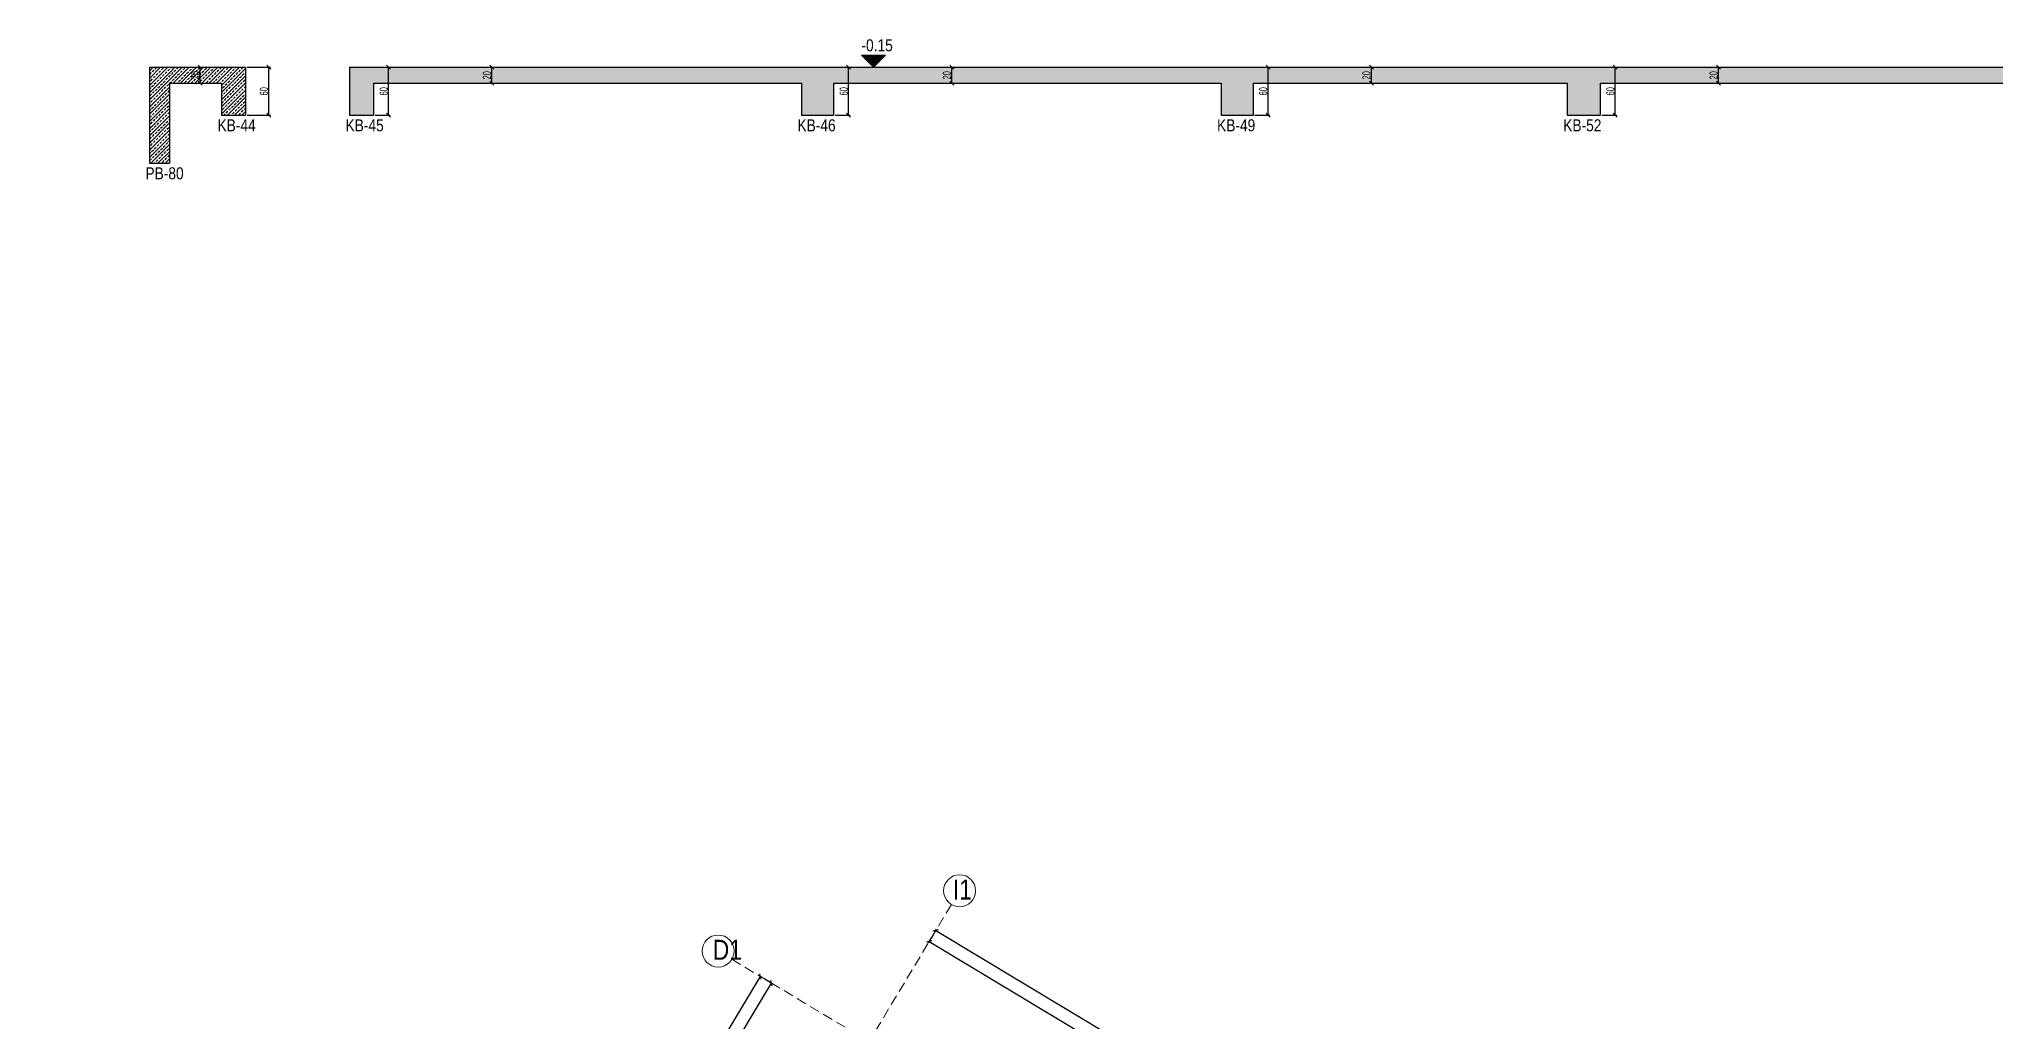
# Model space of a CAD drawing. Header units: millimetres. Extents: x 2068 to 9186, y 624 to 4235.
# Drawn here: x 2415 to 4861, y 3006 to 4235 of the extents above; entities that cross this region are included whole.
import ezdxf

# ---------------------------------------------------------------- set-up
doc = ezdxf.new("R2010")
doc.units = ezdxf.units.MM
doc.linetypes.add('DASHED', pattern=[19.05, 12.7, -6.35])
for name, color, linetype, lineweight in [('AKS BALONU (BEYKENT)', 7, 'Continuous', 20), ('AKS CIZGISI (BEYKENT)', 252, 'DASHED', 20), ('AKS NO (BEYKENT)', 3, 'Continuous', 20), ('AKS OLCU (BEYKENT)', 200, 'Continuous', 20), ('DOSEME SINIRI (BEYKENT)', 2, 'Continuous', 30), ('KIRIS ISMI (BEYKENT)', 40, 'Continuous', 20), ('KOT CIZGI (BEYKENT)', 120, 'Continuous', 20), ('KOT YAZI (BEYKENT)', 7, 'Continuous', 20), ('OLCU (BEYKENT)', 14, 'Continuous', 20), ('PERDE ISMI (BEYKENT)', 240, 'Continuous', 20), ('TARAMA (BEYKENT)', 252, 'Continuous', 25)]:
    doc.layers.add(name, color=color, linetype=linetype, lineweight=lineweight)
doc.styles.add('DSMOLC-50', font='bahnschrift light condensed', dxfattribs={"width": 0.75, "height": 10})
doc.styles.add('KLNOLC-25', font='bahnschrift light condensed', dxfattribs={"width": 0.75, "height": 10})
doc.styles.add('KOT (BEYKENT)', font='')
doc.styles.add('YAZI (BEYKENT)', font='')
doc.styles.get('KOT (BEYKENT)').set_extended_font_data('Bahnschrift Light Condensed')
doc.styles.get('YAZI (BEYKENT)').set_extended_font_data('Bahnschrift Light Condensed')
doc.dimstyles.new('DSMOLC-50', dxfattribs={"dimtxt": 10, "dimasz": 5, "dimexe": 2, "dimexo": 2, "dimgap": 1, "dimtad": 1, "dimdec": 1, "dimrnd": 0.5, "dimzin": 12, "dimdsep": 46, "dimtxsty": 'DSMOLC-50', "dimblk": 'OBLIQUE', "dimblk1": 'OBLIQUE', "dimblk2": 'OBLIQUE', "dimcen": 0, "dimclrt": 7, "dimadec": 0, "dimazin": 0, "dimtfac": 1, "dimtdec": 4, "dimtix": 1, "dimtmove": 2, "dimatfit": 3, "dimfxl": 1, "dimtzin": 0, "dimarcsym": 0})
pattern_1 = [(45, (900.76, -61.697), (-4.490128, 4.490128), []), (45, (905.25, -61.697), (-4.490128, 4.490128), [3.175, -1.5875])]

# ---------------------------------------------------------------- blocks, each defined once
blk = doc.blocks.new('_Oblique')
at = {"color": 0, "linetype": 'ByBlock', "lineweight": -2}
blk.add_line((-0.5, -0.5), (0.5, 0.5), dxfattribs=at)
blk = doc.blocks.new('*D122')
at = {"layer": 'AKS OLCU (BEYKENT)', "color": 0, "lineweight": -2, "transparency": 16777216}
for p, q in [((3321.7, 3059.8), (3332, 3053.6)), ((3050.8, 2589.2), (3330.2, 3054.6)), ((3042.2, 2594.4), (3052.5, 2588.2))]:
    blk.add_line(p, q, dxfattribs=at)
at = {"layer": 'DEFPOINTS', "color": 0, "transparency": 16777216}
for p in [(3320, 3060.8), (3330.2, 3054.6), (3040.5, 2595.4)]:
    blk.add_point(p, dxfattribs=at)
at = {"layer": 'AKS OLCU (BEYKENT)', "color": 0, "lineweight": -2, "transparency": 16777216, "xscale": 5, "yscale": 5, "zscale": 5}
for p, rotation in [((3330.2, 3054.6), 59.02034631145669), ((3050.8, 2589.2), 239.0203463114567)]:
    blk.add_blockref('_Oblique', p, dxfattribs=dict(at, rotation=rotation))
at = {"layer": 'AKS OLCU (BEYKENT)', "color": 7, "transparency": 16777216, "insert": (3185.3, 2825.1), "char_height": 10, "attachment_point": 5, "rotation": 59.0203, "style": 'DSMOLC-50'}
blk.add_mtext('543', dxfattribs=at)
blk = doc.blocks.new('*D123')
at = {"layer": 'AKS OLCU (BEYKENT)', "color": 0, "lineweight": -2, "transparency": 16777216}
for p, q in [((2416.5, 1563.7), (3316.5, 3062.9)), ((3318.2, 3061.8), (3314.8, 3063.9)), ((2418.2, 1562.7), (2414.8, 1564.8))]:
    blk.add_line(p, q, dxfattribs=at)
at = {"layer": 'DEFPOINTS', "color": 0, "transparency": 16777216}
for p in [(3316.5, 3062.9), (3320, 3060.8), (2419.9, 1561.7)]:
    blk.add_point(p, dxfattribs=at)
at = {"layer": 'AKS OLCU (BEYKENT)', "color": 0, "lineweight": -2, "transparency": 16777216, "xscale": 5, "yscale": 5, "zscale": 5}
for p, rotation in [((3316.5, 3062.9), 59.02034631145669), ((2416.5, 1563.7), 239.0203463114567)]:
    blk.add_blockref('_Oblique', p, dxfattribs=dict(at, rotation=rotation))
at = {"layer": 'AKS OLCU (BEYKENT)', "color": 7, "transparency": 16777216, "insert": (2861.3, 2316.5), "char_height": 10, "attachment_point": 5, "rotation": 59.0203, "style": 'DSMOLC-50'}
blk.add_mtext('1748.5', dxfattribs=at)
blk = doc.blocks.new('*D124')
at = {"layer": 'AKS OLCU (BEYKENT)', "color": 0, "lineweight": -2, "transparency": 16777216}
for p, q in [((3532.4, 3115.1), (3526.2, 3104.8)), ((3527.3, 3106.6), (3988.5, 2829.6)), ((3993.7, 2838.2), (3987.5, 2827.9))]:
    blk.add_line(p, q, dxfattribs=at)
at = {"layer": 'DEFPOINTS', "color": 0, "transparency": 16777216}
for p in [(3533.4, 3116.9), (3994.7, 2839.9), (3988.5, 2829.6)]:
    blk.add_point(p, dxfattribs=at)
at = {"layer": 'AKS OLCU (BEYKENT)', "color": 0, "lineweight": -2, "transparency": 16777216, "xscale": 5, "yscale": 5, "zscale": 5}
for p, rotation in [((3527.3, 3106.6), 149.019697985541), ((3988.5, 2829.6), 329.019697985541)]:
    blk.add_blockref('_Oblique', p, dxfattribs=dict(at, rotation=rotation))
at = {"layer": 'AKS OLCU (BEYKENT)', "color": 7, "transparency": 16777216, "insert": (3761, 2973.3), "char_height": 10, "attachment_point": 5, "rotation": 329.0197, "style": 'DSMOLC-50'}
blk.add_mtext('538', dxfattribs=at)
blk = doc.blocks.new('*D127')
at = {"layer": 'AKS OLCU (BEYKENT)', "color": 0, "lineweight": -2, "transparency": 16777216}
for p, q in [((3534.5, 3118.6), (3536.5, 3122)), ((3535.5, 3120.3), (5258.7, 2085.7)), ((5257.7, 2083.9), (5259.8, 2087.4))]:
    blk.add_line(p, q, dxfattribs=at)
at = {"layer": 'DEFPOINTS', "color": 0, "transparency": 16777216}
for p in [(3533.4, 3116.9), (5256.7, 2082.2), (5258.7, 2085.7)]:
    blk.add_point(p, dxfattribs=at)
at = {"layer": 'AKS OLCU (BEYKENT)', "color": 0, "lineweight": -2, "transparency": 16777216, "xscale": 5, "yscale": 5, "zscale": 5}
for p, rotation in [((3535.5, 3120.3), 149.019697985541), ((5258.7, 2085.7), 329.019697985541)]:
    blk.add_blockref('_Oblique', p, dxfattribs=dict(at, rotation=rotation))
at = {"layer": 'AKS OLCU (BEYKENT)', "color": 7, "transparency": 16777216, "insert": (4400.3, 2608.2), "char_height": 10, "attachment_point": 5, "rotation": 329.0197, "style": 'DSMOLC-50'}
blk.add_mtext('2010', dxfattribs=at)
blk = doc.blocks.new('*D133')
at = {"layer": 'DEFPOINTS', "color": 0, "transparency": 16777216}
for p in [(2602.3, 4199.3), (2616.2, 4199.3), (2602.3, 4179.3)]:
    blk.add_point(p, dxfattribs=at)
at = {"layer": 'OLCU (BEYKENT)', "color": 0, "lineweight": -2, "transparency": 16777216}
for p, q in [((2604.3, 4199.3), (2618.2, 4199.3)), ((2616.2, 4179.3), (2616.2, 4199.3)), ((2604.3, 4179.3), (2618.2, 4179.3))]:
    blk.add_line(p, q, dxfattribs=at)
at = {"layer": 'OLCU (BEYKENT)', "color": 0, "lineweight": -2, "transparency": 16777216, "xscale": 5, "yscale": 5, "zscale": 5}
for p, rotation in [((2616.2, 4199.3), 90), ((2616.2, 4179.3), 270)]:
    blk.add_blockref('_Oblique', p, dxfattribs=dict(at, rotation=rotation))
at = {"layer": 'OLCU (BEYKENT)', "color": 7, "lineweight": -3, "transparency": 16777216, "insert": (2610.1, 4189.3), "char_height": 10, "attachment_point": 5, "rotation": 90, "style": 'KLNOLC-25'}
blk.add_mtext('20', dxfattribs=at)
blk = doc.blocks.new('*D134')
at = {"layer": 'DEFPOINTS', "color": 0, "transparency": 16777216}
for p in [(2672.7, 4199.3), (2701.9, 4199.3), (2672.7, 4139.3)]:
    blk.add_point(p, dxfattribs=at)
at = {"layer": 'OLCU (BEYKENT)', "color": 0, "lineweight": -2, "transparency": 16777216}
for p, q in [((2674.7, 4199.3), (2703.9, 4199.3)), ((2701.9, 4139.3), (2701.9, 4199.3)), ((2674.7, 4139.3), (2703.9, 4139.3))]:
    blk.add_line(p, q, dxfattribs=at)
at = {"layer": 'OLCU (BEYKENT)', "color": 0, "lineweight": -2, "transparency": 16777216, "xscale": 5, "yscale": 5, "zscale": 5}
for p, rotation in [((2701.9, 4199.3), 90), ((2701.9, 4139.3), 270)]:
    blk.add_blockref('_Oblique', p, dxfattribs=dict(at, rotation=rotation))
at = {"layer": 'OLCU (BEYKENT)', "color": 7, "lineweight": -3, "transparency": 16777216, "insert": (2695.8, 4169.3), "char_height": 10, "attachment_point": 5, "rotation": 90, "style": 'KLNOLC-25'}
blk.add_mtext('60', dxfattribs=at)
blk = doc.blocks.new('*D135')
at = {"layer": 'DEFPOINTS', "color": 0, "transparency": 16777216}
for p in [(2832.7, 4199.3), (2851.6, 4199.3), (2832.7, 4139.3)]:
    blk.add_point(p, dxfattribs=at)
at = {"layer": 'OLCU (BEYKENT)', "color": 0, "lineweight": -2, "transparency": 16777216}
for p, q in [((2834.7, 4199.3), (2853.6, 4199.3)), ((2851.6, 4139.3), (2851.6, 4199.3)), ((2834.7, 4139.3), (2853.6, 4139.3))]:
    blk.add_line(p, q, dxfattribs=at)
at = {"layer": 'OLCU (BEYKENT)', "color": 0, "lineweight": -2, "transparency": 16777216, "xscale": 5, "yscale": 5, "zscale": 5}
for p, rotation in [((2851.6, 4199.3), 90), ((2851.6, 4139.3), 270)]:
    blk.add_blockref('_Oblique', p, dxfattribs=dict(at, rotation=rotation))
at = {"layer": 'OLCU (BEYKENT)', "color": 7, "lineweight": -3, "transparency": 16777216, "insert": (2845.5, 4169.3), "char_height": 10, "attachment_point": 5, "rotation": 90, "style": 'KLNOLC-25'}
blk.add_mtext('60', dxfattribs=at)
blk = doc.blocks.new('*D136')
at = {"layer": 'DEFPOINTS', "color": 0, "transparency": 16777216}
for p in [(2963, 4199.3), (2980.6, 4199.3), (2963, 4179.3)]:
    blk.add_point(p, dxfattribs=at)
at = {"layer": 'OLCU (BEYKENT)', "color": 0, "lineweight": -2, "transparency": 16777216}
for p, q in [((2965, 4199.3), (2982.6, 4199.3)), ((2980.6, 4179.3), (2980.6, 4199.3)), ((2965, 4179.3), (2982.6, 4179.3))]:
    blk.add_line(p, q, dxfattribs=at)
at = {"layer": 'OLCU (BEYKENT)', "color": 0, "lineweight": -2, "transparency": 16777216, "xscale": 5, "yscale": 5, "zscale": 5}
for p, rotation in [((2980.6, 4199.3), 90), ((2980.6, 4179.3), 270)]:
    blk.add_blockref('_Oblique', p, dxfattribs=dict(at, rotation=rotation))
at = {"layer": 'OLCU (BEYKENT)', "color": 7, "lineweight": -3, "transparency": 16777216, "insert": (2974.5, 4189.3), "char_height": 10, "attachment_point": 5, "rotation": 90, "style": 'KLNOLC-25'}
blk.add_mtext('20', dxfattribs=at)
blk = doc.blocks.new('*D137')
at = {"layer": 'DEFPOINTS', "color": 0, "transparency": 16777216}
for p in [(3407.7, 4199.3), (3426.6, 4199.3), (3407.7, 4139.3)]:
    blk.add_point(p, dxfattribs=at)
at = {"layer": 'OLCU (BEYKENT)', "color": 0, "lineweight": -2, "transparency": 16777216}
for p, q in [((3409.7, 4199.3), (3428.6, 4199.3)), ((3426.6, 4139.3), (3426.6, 4199.3)), ((3409.7, 4139.3), (3428.6, 4139.3))]:
    blk.add_line(p, q, dxfattribs=at)
at = {"layer": 'OLCU (BEYKENT)', "color": 0, "lineweight": -2, "transparency": 16777216, "xscale": 5, "yscale": 5, "zscale": 5}
for p, rotation in [((3426.6, 4199.3), 90), ((3426.6, 4139.3), 270)]:
    blk.add_blockref('_Oblique', p, dxfattribs=dict(at, rotation=rotation))
at = {"layer": 'OLCU (BEYKENT)', "color": 7, "lineweight": -3, "transparency": 16777216, "insert": (3420.5, 4169.3), "char_height": 10, "attachment_point": 5, "rotation": 90, "style": 'KLNOLC-25'}
blk.add_mtext('60', dxfattribs=at)
blk = doc.blocks.new('*D138')
at = {"layer": 'DEFPOINTS', "color": 0, "transparency": 16777216}
for p in [(3538, 4199.3), (3555.6, 4199.3), (3538, 4179.3)]:
    blk.add_point(p, dxfattribs=at)
at = {"layer": 'OLCU (BEYKENT)', "color": 0, "lineweight": -2, "transparency": 16777216}
for p, q in [((3540, 4199.3), (3557.6, 4199.3)), ((3555.6, 4179.3), (3555.6, 4199.3)), ((3540, 4179.3), (3557.6, 4179.3))]:
    blk.add_line(p, q, dxfattribs=at)
at = {"layer": 'OLCU (BEYKENT)', "color": 0, "lineweight": -2, "transparency": 16777216, "xscale": 5, "yscale": 5, "zscale": 5}
for p, rotation in [((3555.6, 4199.3), 90), ((3555.6, 4179.3), 270)]:
    blk.add_blockref('_Oblique', p, dxfattribs=dict(at, rotation=rotation))
at = {"layer": 'OLCU (BEYKENT)', "color": 7, "lineweight": -3, "transparency": 16777216, "insert": (3549.5, 4189.3), "char_height": 10, "attachment_point": 5, "rotation": 90, "style": 'KLNOLC-25'}
blk.add_mtext('20', dxfattribs=at)
blk = doc.blocks.new('*D139')
at = {"layer": 'DEFPOINTS', "color": 0, "transparency": 16777216}
for p in [(3932.1, 4199.3), (3951, 4199.3), (3932.1, 4139.3)]:
    blk.add_point(p, dxfattribs=at)
at = {"layer": 'OLCU (BEYKENT)', "color": 0, "lineweight": -2, "transparency": 16777216}
for p, q in [((3934.1, 4199.3), (3953, 4199.3)), ((3951, 4139.3), (3951, 4199.3)), ((3934.1, 4139.3), (3953, 4139.3))]:
    blk.add_line(p, q, dxfattribs=at)
at = {"layer": 'OLCU (BEYKENT)', "color": 0, "lineweight": -2, "transparency": 16777216, "xscale": 5, "yscale": 5, "zscale": 5}
for p, rotation in [((3951, 4199.3), 90), ((3951, 4139.3), 270)]:
    blk.add_blockref('_Oblique', p, dxfattribs=dict(at, rotation=rotation))
at = {"layer": 'OLCU (BEYKENT)', "color": 7, "lineweight": -3, "transparency": 16777216, "insert": (3944.9, 4169.3), "char_height": 10, "attachment_point": 5, "rotation": 90, "style": 'KLNOLC-25'}
blk.add_mtext('60', dxfattribs=at)
blk = doc.blocks.new('*D140')
at = {"layer": 'DEFPOINTS', "color": 0, "transparency": 16777216}
for p in [(4062.4, 4199.3), (4080, 4199.3), (4062.4, 4179.3)]:
    blk.add_point(p, dxfattribs=at)
at = {"layer": 'OLCU (BEYKENT)', "color": 0, "lineweight": -2, "transparency": 16777216}
for p, q in [((4064.4, 4199.3), (4082, 4199.3)), ((4080, 4179.3), (4080, 4199.3)), ((4064.4, 4179.3), (4082, 4179.3))]:
    blk.add_line(p, q, dxfattribs=at)
at = {"layer": 'OLCU (BEYKENT)', "color": 0, "lineweight": -2, "transparency": 16777216, "xscale": 5, "yscale": 5, "zscale": 5}
for p, rotation in [((4080, 4199.3), 90), ((4080, 4179.3), 270)]:
    blk.add_blockref('_Oblique', p, dxfattribs=dict(at, rotation=rotation))
at = {"layer": 'OLCU (BEYKENT)', "color": 7, "lineweight": -3, "transparency": 16777216, "insert": (4073.9, 4189.3), "char_height": 10, "attachment_point": 5, "rotation": 90, "style": 'KLNOLC-25'}
blk.add_mtext('20', dxfattribs=at)
blk = doc.blocks.new('*D141')
at = {"layer": 'DEFPOINTS', "color": 0, "transparency": 16777216}
for p in [(4366, 4199.3), (4384.9, 4199.3), (4366, 4139.3)]:
    blk.add_point(p, dxfattribs=at)
at = {"layer": 'OLCU (BEYKENT)', "color": 0, "lineweight": -2, "transparency": 16777216}
for p, q in [((4368, 4199.3), (4386.9, 4199.3)), ((4384.9, 4139.3), (4384.9, 4199.3)), ((4368, 4139.3), (4386.9, 4139.3))]:
    blk.add_line(p, q, dxfattribs=at)
at = {"layer": 'OLCU (BEYKENT)', "color": 0, "lineweight": -2, "transparency": 16777216, "xscale": 5, "yscale": 5, "zscale": 5}
for p, rotation in [((4384.9, 4199.3), 90), ((4384.9, 4139.3), 270)]:
    blk.add_blockref('_Oblique', p, dxfattribs=dict(at, rotation=rotation))
at = {"layer": 'OLCU (BEYKENT)', "color": 7, "lineweight": -3, "transparency": 16777216, "insert": (4378.8, 4169.3), "char_height": 10, "attachment_point": 5, "rotation": 90, "style": 'KLNOLC-25'}
blk.add_mtext('60', dxfattribs=at)
blk = doc.blocks.new('*D142')
at = {"layer": 'DEFPOINTS', "color": 0, "transparency": 16777216}
for p in [(4496.3, 4199.3), (4513.9, 4199.3), (4496.3, 4179.3)]:
    blk.add_point(p, dxfattribs=at)
at = {"layer": 'OLCU (BEYKENT)', "color": 0, "lineweight": -2, "transparency": 16777216}
for p, q in [((4498.3, 4199.3), (4515.9, 4199.3)), ((4513.9, 4179.3), (4513.9, 4199.3)), ((4498.3, 4179.3), (4515.9, 4179.3))]:
    blk.add_line(p, q, dxfattribs=at)
at = {"layer": 'OLCU (BEYKENT)', "color": 0, "lineweight": -2, "transparency": 16777216, "xscale": 5, "yscale": 5, "zscale": 5}
for p, rotation in [((4513.9, 4199.3), 90), ((4513.9, 4179.3), 270)]:
    blk.add_blockref('_Oblique', p, dxfattribs=dict(at, rotation=rotation))
at = {"layer": 'OLCU (BEYKENT)', "color": 7, "lineweight": -3, "transparency": 16777216, "insert": (4507.8, 4189.3), "char_height": 10, "attachment_point": 5, "rotation": 90, "style": 'KLNOLC-25'}
blk.add_mtext('20', dxfattribs=at)

msp = doc.modelspace()

# ---------------------------------------------------------------- hatches: boundary and pattern name
at = {"layer": 'KOT CIZGI (BEYKENT)'}
msp.add_hatch(color=256, dxfattribs=at).paths.add_polyline_path([(3442.65, 4214.31), (3457.65, 4199.31), (3472.65, 4214.31)])
at = {"layer": 'TARAMA (BEYKENT)', "lineweight": -3}
h = msp.add_hatch(dxfattribs=at)
h.set_pattern_fill('ANSI33', color=256)
h.set_pattern_definition(pattern_1)
h.paths.add_polyline_path([(2577.72, 4179.31), (2577.72, 4199.31), (2552.65, 4199.31), (2552.65, 4079.31), (2577.72, 4079.31)])
h = msp.add_hatch(dxfattribs=at)
h.set_pattern_fill('ANSI33', color=256)
h.set_pattern_definition(pattern_1)
h.paths.add_polyline_path([(2672.72, 4199.31), (2577.72, 4199.31), (2577.72, 4179.31), (2642.72, 4179.31), (2642.72, 4139.31), (2672.72, 4139.31)])
h = msp.add_hatch(dxfattribs=at)
h.set_pattern_fill('ANSI33', color=256)
h.set_pattern_definition(pattern_1)
h.paths.add_polyline_path([(2832.72, 4179.31), (3367.65, 4179.31), (3367.65, 4139.31), (3407.72, 4139.31), (3407.72, 4179.31), (3892.13, 4179.31), (3892.13, 4139.31), (3932.15, 4139.31), (3932.15, 4179.31), (4324.84, 4179.31), (4324.84, 4139.31), (4366.04, 4139.31), (4366.04, 4179.31), (5032.73, 4179.31), (5032.73, 4139.31), (5072.72, 4139.31), (5072.72, 4179.31), (5512.55, 4179.31), (5512.55, 4139.31), (5577.94, 4139.31), (5577.94, 4179.31), (6063.87, 4179.31), (6063.87, 4139.31), (6107.47, 4139.31), (6107.47, 4179.31), (6747.72, 4179.31), (6747.72, 4139.31), (6787.72, 4139.31), (6787.72, 4179.31), (7637.72, 4179.31), (7637.72, 4139.31), (7677.72, 4139.31), (7677.72, 4179.31), (8185.02, 4179.31), (8185.02, 4139.31), (8227.18, 4139.31), (8227.18, 4179.31), (8892.72, 4179.31), (8892.72, 4139.31), (8922.8, 4139.31), (8922.8, 4199.31), (2802.72, 4199.31), (2802.72, 4139.31), (2832.72, 4139.31)])

# ---------------------------------------------------------------- linework, layer by layer
at = {"layer": 'AKS BALONU (BEYKENT)'}
for centre in [(3565.39, 3170.08), (3263.5, 3094.71)]:
    msp.add_circle(centre, 20, dxfattribs=at)
at = {"layer": 'AKS CIZGISI (BEYKENT)'}
for p, q in [((3555.09, 3152.93), (2984.61, 2202.76)), ((3280.65, 3084.41), (5607.94, 1687.16))]:
    msp.add_line(p, q, dxfattribs=at)
at = {"layer": 'DOSEME SINIRI (BEYKENT)'}
for p, q in [((2552.65, 4199.31), (2577.72, 4199.31)), ((2552.65, 4199.31), (2552.65, 4079.31)), ((2577.72, 4199.31), (2672.72, 4199.31)), ((2672.72, 4199.31), (2672.72, 4139.31)), ((2802.72, 4199.31), (8922.8, 4199.31)), ((2802.72, 4199.31), (2802.72, 4139.31)), ((2577.72, 4179.31), (2577.72, 4079.31)), ((2577.72, 4179.31), (2642.72, 4179.31)), ((2642.72, 4179.31), (2642.72, 4139.31)), ((2832.72, 4179.31), (2832.72, 4139.31)), ((2832.72, 4179.31), (3367.65, 4179.31)), ((3367.65, 4179.31), (3367.65, 4139.31)), ((3407.72, 4179.31), (3407.72, 4139.31)), ((3407.72, 4179.31), (3892.13, 4179.31)), ((3892.13, 4179.31), (3892.13, 4139.31)), ((3932.15, 4179.31), (3932.15, 4139.31)), ((3932.15, 4179.31), (4324.84, 4179.31)), ((4324.84, 4179.31), (4324.84, 4139.31)), ((4366.04, 4179.31), (4366.04, 4139.31)), ((4366.04, 4179.31), (5032.73, 4179.31)), ((2642.72, 4139.31), (2672.72, 4139.31)), ((2802.72, 4139.31), (2832.72, 4139.31)), ((3367.65, 4139.31), (3407.72, 4139.31)), ((3892.13, 4139.31), (3932.15, 4139.31)), ((4324.84, 4139.31), (4366.04, 4139.31)), ((2552.65, 4079.31), (2577.72, 4079.31))]:
    msp.add_line(p, q, dxfattribs=at)
at = {"layer": 'KOT CIZGI (BEYKENT)'}
for p, q in [((3442.65, 4214.31), (3472.65, 4214.31)), ((3457.65, 4199.31), (3442.65, 4214.31)), ((3457.65, 4199.31), (3472.65, 4214.31)), ((3437.65, 4199.31), (3477.65, 4199.31))]:
    msp.add_line(p, q, dxfattribs=at)

# ---------------------------------------------------------------- texts
at = {"layer": 'AKS NO (BEYKENT)', "style": 'YAZI (BEYKENT)'}
for s, p in [('I1', (3556.75, 3159.08)), ('D1', (3256.72, 3083.71))]:
    msp.add_text(s, height=25, dxfattribs=at).set_placement(p)
at = {"layer": 'KIRIS ISMI (BEYKENT)', "style": 'YAZI (BEYKENT)'}
for s, p in [('KB-44', (2637.73, 4119.31)), ('KB-45', (2797.73, 4119.31)), ('KB-46', (3362.65, 4119.31)), ('KB-49', (3887.13, 4119.31)), ('KB-52', (4319.84, 4119.31))]:
    msp.add_text(s, height=15, dxfattribs=at).set_placement(p)
at = {"layer": 'KOT YAZI (BEYKENT)', "style": 'KOT (BEYKENT)'}
msp.add_text('-0.15', height=15, dxfattribs=at).set_placement((3442.65, 4219.31))
at = {"layer": 'PERDE ISMI (BEYKENT)', "style": 'YAZI (BEYKENT)'}
msp.add_text('PB-80', height=15, dxfattribs=at).set_placement((2547.65, 4059.31))

# ---------------------------------------------------------------- dimensions: what is measured, and where the dimension line sits
at = {"layer": 'AKS OLCU (BEYKENT)'}
for base, p1, p2, angle, picture, middle in [((3988.5, 2829.63), (3533.43, 3116.85), (3994.68, 2839.92), 329.0197, '*D124', (3761.02, 2973.33)), ((5258.74, 2085.65), (3533.43, 3116.85), (5256.68, 2082.22), 329.0197, '*D127', (4400.25, 2608.2)), ((3316.53, 3062.87), (2419.91, 1561.68), (3319.96, 3060.81), 59.02035, '*D123', (2861.27, 2316.45)), ((3330.24, 3054.64), (3040.53, 2595.4), (3319.96, 3060.81), 59.02035, '*D122', (3185.3, 2825.07))]:
    dim = msp.add_linear_dim(base=base, p1=p1, p2=p2, angle=angle, dimstyle='DSMOLC-50', dxfattribs=at)
    dim.commit()
    dim.dimension.update_dxf_attribs({"geometry": picture, "text_midpoint": middle})
at = {"layer": 'OLCU (BEYKENT)', "lineweight": -3}
for base, p1, p2, picture, middle in [((2616.17, 4199.31), (2602.32, 4179.31), (2602.32, 4199.31), '*D133', (2610.07, 4189.31)), ((2701.87, 4199.31), (2672.72, 4139.31), (2672.72, 4199.31), '*D134', (2695.77, 4169.31)), ((2851.62, 4199.31), (2832.72, 4139.31), (2832.72, 4199.31), '*D135', (2845.52, 4169.31)), ((2980.6, 4199.31), (2963, 4179.31), (2963, 4199.31), '*D136', (2974.5, 4189.31)), ((3426.62, 4199.31), (3407.72, 4139.31), (3407.72, 4199.31), '*D137', (3420.52, 4169.31)), ((3555.6, 4199.31), (3538, 4179.31), (3538, 4199.31), '*D138', (3549.5, 4189.31)), ((3951.05, 4199.31), (3932.15, 4139.31), (3932.15, 4199.31), '*D139', (3944.94, 4169.31)), ((4080.03, 4199.31), (4062.43, 4179.31), (4062.43, 4199.31), '*D140', (4073.92, 4189.31)), ((4384.94, 4199.31), (4366.04, 4139.31), (4366.04, 4199.31), '*D141', (4378.84, 4169.31)), ((4513.92, 4199.31), (4496.32, 4179.31), (4496.32, 4199.31), '*D142', (4507.82, 4189.31))]:
    dim = msp.add_linear_dim(base=base, p1=p1, p2=p2, angle=90, dimstyle='DSMOLC-50', override={"dimtxsty": 'KLNOLC-25'}, dxfattribs=at)
    dim.commit()
    dim.dimension.update_dxf_attribs({"geometry": picture, "text_midpoint": middle})

doc.saveas('drawing.dxf')
